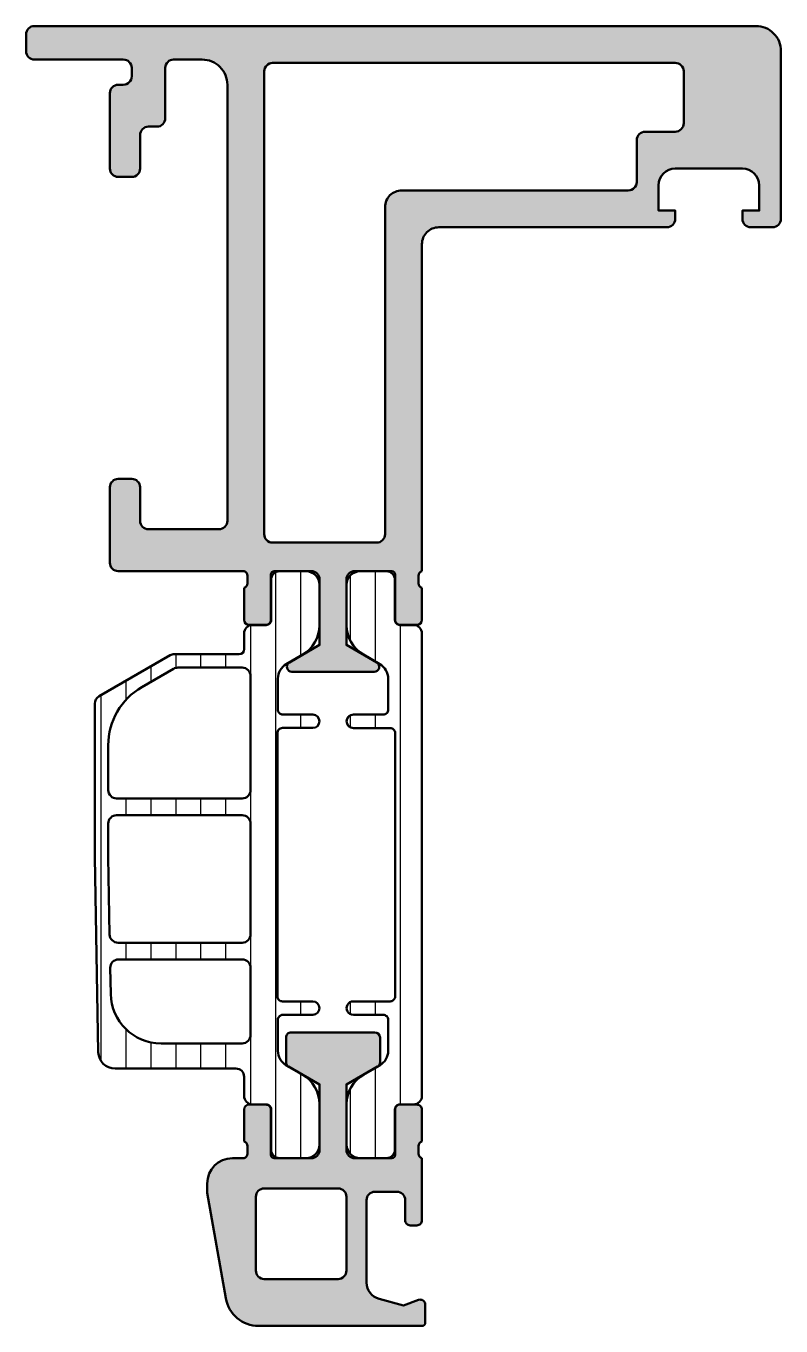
# Model space of a CAD drawing. Extents: x -23.8 to 21.2, y 0 to 77.5.
import ezdxf

# ---------------------------------------------------------------- set-up
doc = ezdxf.new("R2010")
doc.units = 0
for name, color, linetype, lineweight in [('0S-Alu contour', 7, 'Continuous', 50), ('0S-Alu hatch', 252, 'Continuous', 25), ('0S-Plastic contour', 254, 'Continuous', 50), ('0S-Plastic hatch', 253, 'Continuous', 25)]:
    doc.layers.add(name, color=color, linetype=linetype, lineweight=lineweight)
pattern_1 = [(90, (0, 0), (-1.4859, 0), [])]

# ---------------------------------------------------------------- blocks, each defined once
blk = doc.blocks.new('357640__45DFCC1B_BBFF_4D1C_BDDE_B1EBBE27E124_')
at = {"layer": '0S-Alu hatch'}
h = blk.add_hatch(color=256, dxfattribs=at)
edge = h.paths.add_edge_path()
edge.add_arc((-9.921797072590932, 2.000029453613151), 1.999999999999971, 189.9999530246873, 269.9999438409196)
edge.add_line((-9.921799032912649, 2.94536141419e-05), (-0.19999804545931, 1.99246853185e-05))
edge.add_arc((-0.1999978494271346, 0.2000199246852219), 0.1999999999999994, 269.9999438409185, 360.0000483193646)
edge.add_line((2.1505727937e-06, 0.2000200933252913), (3.054131227e-06, 1.271561476645516))
edge.add_arc((-0.2999969458686564, 1.271561729615157), 0.2999999999999901, 359.9999516881788, 470.001608166355)
edge.add_line((-0.4026109013566828, 1.553466635814208), (-1.299997385649504, 1.226816142226311))
edge.add_line((-1.299997385649504, 1.226816142226311), (-2.759085612879481, 1.617777654398295))
edge.add_ellipse((-2.500266567776947, 2.583703480687404), major_axis=(-1.000000000000042, 0), ratio=1, start_angle=-4.9885519899817155e-05, end_angle=74.99999999999989, ccw=False)
edge.add_line((-3.50026656777661, 2.583704351353977), (-3.500262224592034, 7.500047924233356))
edge.add_ellipse((-3.000262224592376, 7.50004748885766), major_axis=(-0.4999999999998485, 0), ratio=1, start_angle=269.99995010963244, end_angle=359.99995011448, ccw=False)
edge.add_line((-3.000261789216786, 8.00004748885732), (-1.699991060293982, 8.000046356644376))
edge.add_ellipse((-1.69999149566977, 7.500046356644588), major_axis=(-0.4999999999999764, 0), ratio=1, start_angle=180.0000498928255, end_angle=269.9999501096096, ccw=False)
edge.add_line((-1.199991495669983, 7.500046792041628), (-1.199992540909214, 6.299658576410067))
edge.add_arc((-0.9001633338709496, 6.299645887806647), 0.2998292073067519, 179.9975752747276, 269.999950109574)
edge.add_line((-0.9001635949478909, 5.999816680500009), (-0.4999928019964557, 5.999816332051452))
edge.add_arc((-0.4999925407716006, 6.299816332051335), 0.2999999999999972, 269.9999501097277, 360.0000498928255)
edge.add_line((-0.1999925407717172, 6.299816593289558), (-0.1999893188469315, 9.999981270429316))
edge.add_ellipse((-0.1211514353117948, 10.26750673874052), major_axis=(-0.2789001399702585, 0), ratio=1, start_angle=-1.1645893691609785, end_angle=73.5801235853803, ccw=False)
edge.add_line((-0.3999939644480551, 10.27317525003747), (-0.399993964486427, 10.7274657606645))
edge.add_ellipse((-0.1211258688440395, 10.733126420165), major_axis=(-0.278925541736845, 0), ratio=1, start_angle=-73.57540543989722, end_angle=1.1628700777056906, ccw=False)
edge.add_line((-0.1999929645092922, 11.00066976068112), (-0.199992964669164, 12.89998625006314))
edge.add_arc((-0.499992964669417, 12.89998625003808), 0.3000000000002529, 0, 90.00000000484599)
edge.add_line((-0.4999929646947905, 13.19998625003833), (-1.499992964693866, 13.1999862499542))
edge.add_arc((-1.499992964668891, 12.89998624995361), 0.300000000000594, 90.00000000476997, 180)
edge.add_line((-1.799992964669485, 12.89998624995361), (-1.799992964441287, 10.20002219146815))
edge.add_ellipse((-1.999992964441204, 10.20002219145125), major_axis=(-0.1999999999999176, 0), ratio=1, start_angle=89.9999487054614, end_angle=180, ccw=False)
edge.add_line((-1.999993143492922, 10.00002219145141), (-4.200008155299542, 10.00002416103362))
edge.add_ellipse((-4.200007338448962, 10.50002403320624), major_axis=(-0.4999998721732901, 0), ratio=1, start_angle=-7.174747167937312e-05, end_angle=89.9999063957946, ccw=False)
edge.add_line((-4.70000721062186, 10.50002465932089), (-4.700003814657641, 14.40006231501107))
edge.add_line((-4.700003814657641, 14.40006231501107), (-2.849986320234471, 15.46816826554888))
edge.add_arc((-2.999986094006253, 15.72797601729631), 0.2999999999993946, 299.9999501096179, 360.0000234127089)
edge.add_line((-2.699986094006883, 15.72797613988496), (-2.69998669497793, 17.20002327195376))
edge.add_arc((-2.999986694977998, 17.20002314946024), 0.3000000000000932, 2.33815542528e-05, 89.99995010956076)
edge.add_line((-2.999986433752269, 17.50002314946022), (-7.999986433749924, 17.50002750321793))
edge.add_arc((-7.999986694975479, 17.20002750321814), 0.2999999999999119, 89.999950109594, 179.9999765872911)
edge.add_line((-8.299986694975367, 17.20002762580679), (-8.299986094001483, 15.72797300697414))
edge.add_arc((-7.999986094001844, 15.72797312946804), 0.2999999999996634, 180.0000234127089, 239.9999501096357)
edge.add_line((-8.149986320229395, 15.46816563894577), (-6.299983228708605, 14.40006370819593))
edge.add_line((-6.299983228708605, 14.40006370819593), (-6.29998662467284, 10.50002590945044))
edge.add_ellipse((-6.799986259015085, 10.50002610640739), major_axis=(-0.4999996343422841, 0), ratio=1, start_angle=89.99995010902762, end_angle=179.9999774274132, ccw=False)
edge.add_line((-6.799986694395634, 10.00002647206529), (-8.999993307907772, 10.00002853412061))
edge.add_ellipse((-8.999993136049564, 10.20002836251265), major_axis=(-0.1999998283921115, 0), ratio=1, start_angle=0, end_angle=89.99995076620792, ccw=False)
edge.add_line((-9.199992964441673, 10.20002836251265), (-9.199992964669498, 12.8999864656469))
edge.add_arc((-9.499992964669781, 12.89998646562102), 0.3000000000002849, 0, 90.00000000490842)
edge.add_line((-9.499992964695483, 13.19998646562131), (-10.49999296469499, 13.19998646553695))
edge.add_arc((-10.49999296466932, 12.89998646553704), 0.2999999999999119, 90.00000000490365, 180)
edge.add_line((-10.79999296466923, 12.89998646553704), (-10.79999296450917, 11.00066997612922))
edge.add_ellipse((-10.87886006012947, 10.73312663559962), major_axis=(-0.2789255417370709, 0), ratio=1, start_angle=178.8371299319512, end_angle=253.5754054495378, ccw=False)
edge.add_line((-10.59999196448591, 10.7274659761461), (-10.59999196444764, 10.2731754655191))
edge.add_ellipse((-10.87941216304717, 10.26746074643672), major_axis=(-0.2794786313827805, 0), ratio=1, start_angle=106.88458253819871, end_angle=181.171653461347, ccw=False)
edge.add_line((-10.7982390706443, 10.0000299432944), (-11.49998933780739, 10.00003054545615))
edge.add_arc((-11.49999062493564, 8.500030545456696), 1.500000000000012, 89.9999508353224, 179.9999501071745)
edge.add_line((-12.99999062493508, 8.500031851647812), (-12.99999111273653, 7.939824526664196))
edge.add_line((-12.99999111273653, 7.939824526664196), (-11.89141286335386, 1.652734713115704))
edge = h.paths.add_edge_path()
edge.add_ellipse((-5.200020564824157, 3.299779672609673), major_axis=(-0.4997547425838017, 0), ratio=1, start_angle=89.97182503693568, end_angle=180.0279658991158, ccw=False)
edge.add_line((-5.200266317145981, 2.800024990449718), (-9.600266317143946, 2.800028821757165))
edge.add_ellipse((-9.600511199141394, 3.299783504343949), major_axis=(-0.4997547425834098, 0), ratio=1, start_angle=-0.02806567993087583, end_angle=90.0280751822811, ccw=False)
edge.add_line((-10.10026588176878, 3.300028303458489), (-10.10026205043958, 7.700053671193689))
edge.add_ellipse((-9.600469821645426, 7.700261007187734), major_axis=(-0.4997922718002433, 0), ratio=1, start_angle=-90.02381396960482, end_angle=0.02376883039397626, ccw=False)
edge.add_line((-9.600262091901143, 8.200053235818393), (-5.200261615065613, 8.20004940451073))
edge.add_ellipse((-5.200054279122582, 7.700257175467982), major_axis=(-0.4997922720488109, 0), ratio=1, start_angle=179.9761313946628, end_angle=270.02376882453405, ccw=False)
edge.add_line((-4.700262050441668, 7.700048969134897), (-4.700265881770814, 3.3000236013995))
at = {"layer": '0S-Alu contour', "color": 7}
for points in [[(-8.299986694975367, 17.20002762580679), (-8.299986094001483, 15.72797300697414)], [(-2.999986433752269, 17.50002314946022), (-7.999986433749924, 17.50002750321793)], [(-2.699986094006883, 15.72797613988496), (-2.69998669497793, 17.20002327195376)], [(-8.149986320229395, 15.46816563894577), (-6.299983228708605, 14.40006370819593), (-6.29998662467284, 10.50002590945044)], [(-4.70000721062186, 10.50002465932089), (-4.700003814657641, 14.40006231501107), (-2.849986320234471, 15.46816826554888)], [(-9.499992964695483, 13.19998646562131), (-10.49999296469499, 13.19998646553695)], [(-0.4999929646947905, 13.19998625003833), (-1.499992964693866, 13.1999862499542)], [(-10.79999296466923, 12.89998646553704), (-10.79999296450917, 11.00066997612922)], [(-9.199992964441673, 10.20002836251265), (-9.199992964669498, 12.8999864656469)], [(-1.799992964669485, 12.89998624995361), (-1.799992964441287, 10.20002219146815)], [(-0.1999929645092922, 11.00066976068112), (-0.199992964669164, 12.89998625006314)], [(-10.59999196448591, 10.7274659761461), (-10.59999196444764, 10.2731754655191)], [(-0.3999939644480551, 10.27317525003747), (-0.399993964486427, 10.7274657606645)], [(-10.7982390706443, 10.0000299432944), (-11.49998933780739, 10.00003054545615)], [(-6.799986694395634, 10.00002647206529), (-8.999993307907772, 10.00002853412061)], [(-1.999993143492922, 10.00002219145141), (-4.200008155299542, 10.00002416103362)], [(-0.1999925407717172, 6.299816593289558), (-0.1999893188469315, 9.999981270429316)], [(-12.99999062493508, 8.500031851647812), (-12.99999111273653, 7.939824526664196), (-11.89141286335386, 1.652734713115705)], [(-9.600262091901143, 8.200053235818393), (-5.200261615065613, 8.20004940451073)], [(-3.000261789216786, 8.00004748885732), (-1.699991060293982, 8.000046356644376)], [(-10.10026588176878, 3.300028303458489), (-10.10026205043958, 7.700053671193689)], [(-4.700262050441668, 7.700048969134897), (-4.700265881770814, 3.3000236013995)], [(-3.50026656777661, 2.583704351353977), (-3.500262224592034, 7.500047924233356)], [(-1.199991495669983, 7.500046792041628), (-1.199992540909214, 6.299658576410067)], [(-0.9001635949478909, 5.999816680500009), (-0.4999928019964557, 5.999816332051452)], [(-5.200266317145981, 2.800024990449718), (-9.600266317143946, 2.800028821757165)], [(-0.4026109013566828, 1.553466635814208), (-1.299997385649504, 1.226816142226311), (-2.759085612879481, 1.617777654398295)], [(2.1505727937e-06, 0.2000200933252913), (3.054131227e-06, 1.271561476645516)], [(-9.921799032912649, 2.94536141419e-05), (-0.19999804545931, 1.99246853185e-05)]]:
    blk.add_lwpolyline(points, dxfattribs=at)
for centre, radius, start, end in [((-7.999986694975479, 17.20002750321814), 0.2999999999999119, 89.999950109594, 179.9999765872911), ((-2.999986694977998, 17.20002314946024), 0.3000000000000932, 2.33815542528e-05, 89.99995010956076), ((-7.999986094001844, 15.72797312946804), 0.2999999999996634, 180.0000234127089, 239.9999501096357), ((-2.999986094006253, 15.72797601729631), 0.2999999999993946, 299.9999501096179, 2.34127089025e-05), ((-10.49999296466932, 12.89998646553704), 0.2999999999999119, 90.00000000490365, 180), ((-9.499992964669781, 12.89998646562102), 0.3000000000002849, 0, 90.00000000490842), ((-1.499992964668891, 12.89998624995361), 0.300000000000594, 90.00000000476997, 180), ((-0.499992964669417, 12.89998625003808), 0.3000000000002529, 0, 90.00000000484599), ((-11.49999062493564, 8.500030545456696), 1.500000000000012, 89.9999508353224, 179.9999501071745), ((-0.9001633338709496, 6.299645887806647), 0.2998292073067519, 179.9975752747276, 269.999950109574), ((-0.4999925407716006, 6.299816332051335), 0.2999999999999972, 269.9999501097277, 4.98928254792e-05), ((-9.921797072590932, 2.000029453613151), 1.999999999999971, 189.9999530246873, 269.9999438409196), ((-0.2999969458686564, 1.271561729615157), 0.2999999999999901, 359.9999516881788, 110.001608166355), ((-0.1999978494271346, 0.2000199246852219), 0.1999999999999994, 269.9999438409185, 4.8319364578e-05)]:
    blk.add_arc(centre, radius, start, end, dxfattribs=at)
at = {"layer": '0S-Alu contour', "color": 7, "extrusion": (0, 0, -1)}
for centre, radius, start, end in [((10.87886006012947, 10.73312663559962), 0.2789255417370709, 106.4245945504622, 181.1628700680489), ((0.1211258688440395, 10.733126420165), 0.278925541736845, 358.8371299222943, 73.57540543989718), ((10.87941216304717, 10.26746074643672), 0.2794786313827805, 178.828346538653, 253.1154174618013), ((8.999993136049564, 10.20002836251265), 0.1999998283921115, 270.0000492337921, 0), ((6.799986259015085, 10.50002610640739), 0.4999996343422841, 180.0000225725868, 270.0000498909724), ((4.200007338448962, 10.50002403320624), 0.4999998721732901, 270.0000936042054, 7.17474717217e-05), ((1.999992964441204, 10.20002219145125), 0.1999999999999176, 180, 270.0000512945386), ((0.1211514353117948, 10.26750673874052), 0.2789001399702585, 286.4198764146197, 1.164589369160962), ((9.600469821645426, 7.700261007187734), 0.4997922718002433, 359.976231169606, 90.02381396960484), ((5.200054279122582, 7.700257175467982), 0.4997922720488109, 89.97623117546598, 180.0238686053373), ((3.000262224592376, 7.50004748885766), 0.4999999999998485, 4.98855199919e-05, 90.00004989036758), ((1.69999149566977, 7.500046356644588), 0.4999999999999764, 90.00004989039039, 179.9999501071745), ((9.600511199141394, 3.299783504343949), 0.4997547425834098, 269.9719248177189, 0.0280656799309113), ((5.200020564824157, 3.299779672609673), 0.4997547425838017, 179.9720341008842, 270.0281749630643), ((2.500266567776947, 2.583703480687404), 1.000000000000042, 285.0000000000001, 4.98855199919e-05)]:
    blk.add_arc(centre, radius, start, end, dxfattribs=at)
blk = doc.blocks.new('335640__ECD02E47_DE33_4F26_A378_D98373A968DE_')
at = {"layer": '0S-Alu hatch'}
h = blk.add_hatch(color=256, dxfattribs=at)
edge = h.paths.add_edge_path()
edge.add_line((-23.80000000000002, 76.99999999999994), (-23.80000000000002, 75.99999999999996))
edge.add_arc((-23.30000000000002, 75.99999999999996), 0.5, 180, 270)
edge.add_line((-23.30000000000002, 75.49999999999996), (-17.9999986648557, 75.49999999999996))
edge.add_ellipse((-17.9999986648557, 74.99999999999996), major_axis=(-0.5, 0), ratio=1, start_angle=180, end_angle=270, ccw=False)
edge.add_line((-17.4999986648557, 74.99999999999996), (-17.4999986648557, 74.49999999999994))
edge.add_ellipse((-17.9999986648557, 74.49999999999994), major_axis=(-0.5, 0), ratio=1, start_angle=90, end_angle=180, ccw=False)
edge.add_line((-17.9999986648557, 73.99999999999994), (-18.29999866485577, 73.99999999999994))
edge.add_arc((-18.29999866485571, 73.50000000000001), 0.4999999999999432, 90.00000000000651, 180)
edge.add_line((-18.79999866485565, 73.50000000000001), (-18.79999866485565, 68.99999999999994))
edge.add_arc((-18.2999986648557, 68.99999999999991), 0.4999999999999574, 180, 269.9999999999919)
edge.add_line((-18.29999866485577, 68.49999999999996), (-17.49999866485581, 68.49999999999996))
edge.add_arc((-17.49999866485576, 69.00000000000001), 0.500000000000057, 269.9999999999935, 360)
edge.add_line((-16.9999986648557, 69.00000000000001), (-16.9999986648557, 70.99999999999996))
edge.add_ellipse((-16.4999986648557, 70.99999999999996), major_axis=(-0.5, 0), ratio=1, start_angle=270, end_angle=360, ccw=False)
edge.add_line((-16.4999986648557, 71.49999999999994), (-15.9999986648557, 71.49999999999994))
edge.add_arc((-15.99999866485564, 71.99999999999989), 0.499999999999929, 269.9999999999927, 360)
edge.add_line((-15.49999866485571, 71.99999999999989), (-15.4999986648557, 74.99999999999994))
edge.add_ellipse((-15.00005776511194, 75.00000000000001), major_axis=(-0.4999408997437627, 0), ratio=1, start_angle=270.0000000000065, end_angle=360, ccw=False)
edge.add_line((-15.000057765112, 75.49994089974378), (-13.29999732971151, 75.49994089974378))
edge.add_ellipse((-13.29999732971149, 73.99994089974403), major_axis=(-1.499999999999744, 0), ratio=1, start_angle=180, end_angle=270.0000000000008, ccw=False)
edge.add_line((-11.79999732971175, 73.99994089974405), (-11.79999732971175, 48.00004089974432))
edge.add_ellipse((-12.29999732971166, 48.0000408997439), major_axis=(-0.4999999999999148, 0), ratio=1, start_angle=90.00000000005622, end_angle=180, ccw=False)
edge.add_line((-12.29999732971117, 47.50004089974398), (-16.49999999999938, 47.50004089974409))
edge.add_ellipse((-16.4999999999993, 48.00004089974394), major_axis=(-0.4999999999998508, 0), ratio=1, start_angle=0, end_angle=89.99999999999022, ccw=False)
edge.add_line((-16.99999999999915, 48.00004089974394), (-16.99999999999949, 50.00000000000007))
edge.add_arc((-17.49999999999991, 49.99999999999976), 0.5000000000004193, 0, 90.00000000004233)
edge.add_line((-17.50000000000028, 50.50000000000018), (-18.29999999999955, 50.49999999999982))
edge.add_arc((-18.29999999999982, 50.00000000000008), 0.4999999999997442, 89.99999999996946, 180)
edge.add_line((-18.79999999999956, 50.00000000000008), (-18.79999999999956, 45.50000000000017))
edge.add_arc((-18.29999999999925, 45.50000000000014), 0.5000000000003127, 180, 270.0000000000167)
edge.add_line((-18.2999999999991, 44.99999999999984), (-10.80002896804178, 45.00000000000051))
edge.add_ellipse((-10.87886535215293, 44.73247961986137), major_axis=(-0.2788948354658249, 0), ratio=1, start_angle=178.8354106260006, end_angle=253.5801235805103, ccw=False)
edge.add_line((-10.60002812642586, 44.72681121635238), (-10.60002812642569, 44.27252070572564))
edge.add_ellipse((-10.87889622206892, 44.26686004624862), major_axis=(-0.2789255417372138, 0), ratio=1, start_angle=106.42459455529479, end_angle=181.162870072879, ccw=False)
edge.add_line((-10.80002912642602, 43.99931670572554), (-10.80002912642635, 42.1000002163437))
edge.add_arc((-10.5000291264261, 42.10000021634338), 0.3000000000002565, 180, 269.9999999999973)
edge.add_line((-10.50002912642611, 41.80000021634313), (-9.500029126426952, 41.80000021634288))
edge.add_arc((-9.500029126426593, 42.10000021634355), 0.3000000000006651, 269.9999999999314, 360)
edge.add_line((-9.200029126425928, 42.10000021634354), (-9.200029126426458, 44.80000001260727))
edge.add_ellipse((-9.000029126426472, 44.80000001260727), major_axis=(-0.1999999999999851, 0), ratio=1, start_angle=269.9999993433025, end_angle=360, ccw=False)
edge.add_line((-9.000029124134166, 45.00000001260725), (-6.800028760774505, 44.99999998739198))
edge.add_ellipse((-6.800028760768967, 44.5000003530492), major_axis=(-0.4999996343427853, 0), ratio=1, start_angle=180.0000273207567, end_angle=270.0000000006347, ccw=False)
edge.add_line((-6.300029126426238, 44.50000059146758), (-6.300029126426132, 40.59996231588402))
edge.add_line((-6.300029126426132, 40.59996231588402), (-8.101629903481523, 39.559807622279))
edge.add_arc((-7.951629903481332, 39.30000000114365), 0.3000000000001186, 120.0000000000289, 269.9999999999728)
edge.add_line((-7.951629903481475, 39.00000000114353), (-3.048428349371, 39.00000000114331))
edge.add_arc((-3.048428349371178, 39.30000000114356), 0.3000000000002529, 270.0000000000339, 419.9999999999903)
edge.add_line((-2.898428349371005, 39.55980762227909), (-4.700029126426166, 40.59996231588395))
edge.add_line((-4.700029126426166, 40.59996231588395), (-4.700029126426095, 44.49999999999882))
edge.add_ellipse((-4.200029126426166, 44.49999999999888), major_axis=(-0.499999999999929, 0), ratio=1, start_angle=270.00000000000733, end_angle=360, ccw=False)
edge.add_line((-4.20002912642623, 44.99999999999881), (-2.000029126426454, 45.00000000000093))
edge.add_ellipse((-2.000029126426376, 44.80000000000091), major_axis=(-0.2000000000000242, 0), ratio=1, start_angle=180, end_angle=270.0000000000224, ccw=False)
edge.add_line((-1.800029126426352, 44.80000000000091), (-1.800029126426181, 42.10000000000055))
edge.add_arc((-1.500029126425879, 42.10000000000118), 0.3000000000003027, 180, 270.0000000000746)
edge.add_line((-1.500029126425488, 41.80000000000088), (-0.500029126426007, 41.80000000000088))
edge.add_arc((-0.5000291264263624, 42.10000000000091), 0.3000000000000256, 270.0000000000678, 360)
edge.add_line((-0.2000291264263367, 42.10000000000091), (-0.200029126426351, 43.9993164893834))
edge.add_ellipse((-0.1211620307834167, 44.26685982990643), major_axis=(-0.2789255417371734, 0), ratio=1, start_angle=-1.1628700728819013, end_angle=73.57540544469668, ccw=False)
edge.add_line((-0.4000301264266091, 44.27252048938347), (-0.4000301264265005, 44.72681100001032))
edge.add_ellipse((-0.121137180941659, 44.73248053623044), major_axis=(-0.2789505667356888, 0), ratio=1, start_angle=-73.58012358054361, end_angle=1.1645893739682833, ccw=False)
edge.add_line((-0.1999893188466946, 45.00005437469371), (-0.1999893188465833, 64.50000000000222))
edge.add_ellipse((0.8000106811533882, 64.50000000000225), major_axis=(-0.9999999999999715, 0), ratio=1, start_angle=269.99999999999187, end_angle=360, ccw=False)
edge.add_line((0.8000106811535301, 65.50000000000222), (14.39999694824172, 65.49999999999984))
edge.add_arc((14.40001747590979, 65.99997947233267), 0.4999794727542275, 269.9976476059356, 360.0023523939924)
edge.add_line((14.89999694824262, 66.00000000000011), (14.89999694824215, 66.50000000000007))
edge.add_line((14.89999694824215, 66.50000000000007), (13.89999694824217, 66.49999999999962))
edge.add_line((13.89999694824217, 66.49999999999962), (13.89999694824217, 67.99999999999952))
edge.add_ellipse((14.90002878640008, 67.99996816184238), major_axis=(-1.000031838664734, 0), ratio=1, start_angle=270.00182413399756, end_angle=359.9981758661003, ccw=False)
edge.add_line((14.89999694824218, 69.0000000000003), (18.89999694824262, 69.00000000000007))
edge.add_ellipse((18.89992794841869, 67.99993100017613), major_axis=(-1.000069002204261, 0), ratio=1, start_angle=180.003953125862, end_angle=269.9960468740729, ccw=False)
edge.add_line((19.89999694824263, 67.99999999999893), (19.89999694824219, 66.4999999999996))
edge.add_line((19.89999694824219, 66.4999999999996), (18.89999694824217, 66.50000000000007))
edge.add_line((18.89999694824217, 66.50000000000007), (18.89999694824218, 66.00000000000041))
edge.add_arc((19.39997135552381, 65.99997440728171), 0.4999744079366549, 179.9970671403861, 270.002932859612)
edge.add_line((19.39999694824216, 65.50000000000007), (20.7000000000003, 65.50000000000006))
edge.add_arc((20.69999432902414, 66.00000567097591), 0.5000056710080121, 270.0006498386295, 359.9993501627087)
edge.add_line((21.19999999999999, 66.00000000000163), (21.2, 75.99999999999996))
edge.add_arc((19.70002811001485, 76.0000281099988), 1.499971890248535, 359.9989262571821, 450.00104058057)
edge.add_line((19.70000086818975, 77.49999999999994), (-23.30000000000002, 77.49999999999996))
edge.add_arc((-23.30000000000002, 76.99999999999994), 0.5, 90, 180)
edge = h.paths.add_edge_path()
edge.add_line((-9.599997329711933, 47.19999999999955), (-9.599997329711478, 74.79998778104807))
edge.add_ellipse((-9.099997329711478, 74.79998778104807), major_axis=(-0.5, 0), ratio=1, start_angle=270, end_angle=360, ccw=False)
edge.add_line((-9.099997329711478, 75.29998778104807), (14.89999999999946, 75.2999877810476))
edge.add_ellipse((14.90002560021428, 74.80001338126259), major_axis=(-0.4999744004404362, 0), ratio=1, start_angle=179.9970676472006, end_angle=270.0029337187326, ccw=False)
edge.add_line((15.39999999999992, 74.79998779296791), (15.39999999999991, 71.69998741149932))
edge.add_ellipse((14.89999999999991, 71.69998741149932), major_axis=(-0.5, 0), ratio=1, start_angle=90, end_angle=180, ccw=False)
edge.add_line((14.89999999999991, 71.19998741149932), (13.09999771118173, 71.19998741149932))
edge.add_arc((13.09999771118173, 70.69998741149932), 0.5, 90, 180)
edge.add_line((12.59999771118173, 70.69998741149932), (12.59999771118162, 68.19998741149955))
edge.add_ellipse((12.09999771118162, 68.19998741149955), major_axis=(-0.5, 0), ratio=1, start_angle=90, end_angle=180, ccw=False)
edge.add_line((12.09999771118162, 67.69998741149954), (-1.399989318846287, 67.69998741149954))
edge.add_arc((-1.39998931884633, 66.69998741149959), 0.9999999999999573, 89.99999999999756, 180)
edge.add_line((-2.399989318846287, 66.69998741149966), (-2.399989318846856, 47.20000000000062))
edge.add_ellipse((-2.89998931884714, 47.20000000000062), major_axis=(-0.5000000000002843, 0), ratio=1, start_angle=89.99999999998039, end_angle=180, ccw=False)
edge.add_line((-2.89998931884731, 46.70000000000034), (-9.099997329711478, 46.69999999999943))
edge.add_ellipse((-9.099997329711705, 47.19999999999966), major_axis=(-0.5000000000002274, 0), ratio=1, start_angle=0, end_angle=90.00000000002609, ccw=False)
at = {"layer": '0S-Alu contour', "color": 7}
for points in [[(-23.80000000000002, 76.99999999999994), (-23.80000000000002, 75.99999999999996)], [(19.70000086818975, 77.49999999999994), (-23.30000000000002, 77.49999999999996)], [(21.19999999999999, 66.00000000000163), (21.2, 75.99999999999996)], [(-23.30000000000002, 75.49999999999996), (-17.9999986648557, 75.49999999999996)], [(-15.000057765112, 75.49994089974378), (-13.29999732971151, 75.49994089974378)], [(-9.099997329711478, 75.29998778104807), (14.89999999999946, 75.2999877810476)], [(-17.4999986648557, 74.99999999999996), (-17.4999986648557, 74.49999999999994)], [(-15.49999866485571, 71.99999999999989), (-15.4999986648557, 74.99999999999994)], [(-9.599997329711933, 47.19999999999955), (-9.599997329711478, 74.79998778104807)], [(15.39999999999992, 74.79998779296791), (15.39999999999991, 71.69998741149932)], [(-17.9999986648557, 73.99999999999994), (-18.29999866485577, 73.99999999999994)], [(-11.79999732971175, 73.99994089974405), (-11.79999732971175, 48.00004089974432)], [(-18.79999866485565, 73.50000000000001), (-18.79999866485565, 68.99999999999994)], [(-16.4999986648557, 71.49999999999994), (-15.9999986648557, 71.49999999999994)], [(-16.9999986648557, 69.00000000000001), (-16.9999986648557, 70.99999999999996)], [(12.59999771118173, 70.69998741149932), (12.59999771118162, 68.19998741149955)], [(14.89999999999991, 71.19998741149932), (13.09999771118173, 71.19998741149932)], [(14.89999694824218, 69.0000000000003), (18.89999694824262, 69.00000000000007)], [(-18.29999866485577, 68.49999999999996), (-17.49999866485581, 68.49999999999996)], [(12.09999771118162, 67.69998741149954), (-1.399989318846287, 67.69998741149954)], [(14.89999694824262, 66.00000000000011), (14.89999694824215, 66.50000000000007), (13.89999694824217, 66.49999999999962), (13.89999694824217, 67.99999999999952)], [(19.89999694824263, 67.99999999999893), (19.89999694824219, 66.4999999999996), (18.89999694824217, 66.50000000000007), (18.89999694824218, 66.00000000000041)], [(-2.399989318846287, 66.69998741149966), (-2.399989318846856, 47.20000000000062)], [(0.8000106811535301, 65.50000000000222), (14.39999694824172, 65.49999999999984)], [(19.39999694824216, 65.50000000000007), (20.7000000000003, 65.50000000000006)], [(-0.1999893188466946, 45.00005437469371), (-0.1999893188465833, 64.50000000000222)], [(-17.50000000000028, 50.50000000000018), (-18.29999999999955, 50.49999999999982)], [(-18.79999999999956, 50.00000000000008), (-18.79999999999956, 45.50000000000017)], [(-16.99999999999915, 48.00004089974394), (-16.99999999999949, 50.00000000000007)], [(-12.29999732971117, 47.50004089974398), (-16.49999999999938, 47.50004089974409)], [(-2.89998931884731, 46.70000000000034), (-9.099997329711478, 46.69999999999943)], [(-18.2999999999991, 44.99999999999984), (-10.80002896804178, 45.00000000000051)], [(-9.000029124134166, 45.00000001260725), (-6.800028760774505, 44.99999998739198)], [(-4.20002912642623, 44.99999999999881), (-2.000029126426454, 45.00000000000093)], [(-10.60002812642586, 44.72681121635238), (-10.60002812642569, 44.27252070572564)], [(-9.200029126425928, 42.10000021634354), (-9.200029126426458, 44.80000001260727)], [(-6.300029126426238, 44.50000059146758), (-6.300029126426132, 40.59996231588402), (-8.101629903481523, 39.559807622279)], [(-2.898428349371005, 39.55980762227909), (-4.700029126426166, 40.59996231588395), (-4.700029126426095, 44.49999999999882)], [(-1.800029126426352, 44.80000000000091), (-1.800029126426181, 42.10000000000055)], [(-0.4000301264266091, 44.27252048938347), (-0.4000301264265005, 44.72681100001032)], [(-10.80002912642602, 43.99931670572554), (-10.80002912642635, 42.1000002163437)], [(-0.2000291264263367, 42.10000000000091), (-0.200029126426351, 43.9993164893834)], [(-10.50002912642611, 41.80000021634313), (-9.500029126426952, 41.80000021634288)], [(-1.500029126425488, 41.80000000000088), (-0.500029126426007, 41.80000000000088)], [(-7.951629903481475, 39.00000000114353), (-3.048428349371, 39.00000000114331)]]:
    blk.add_lwpolyline(points, dxfattribs=at)
for centre, radius, start, end in [((-23.30000000000002, 76.99999999999994), 0.5, 90, 180), ((19.70002811001485, 76.0000281099988), 1.499971890248535, 359.9989262571821, 90.00104058057008), ((-23.30000000000002, 75.99999999999996), 0.5, 180, 270), ((-18.29999866485571, 73.50000000000001), 0.4999999999999432, 90.00000000000651, 180), ((-15.99999866485564, 71.99999999999989), 0.499999999999929, 269.9999999999927, 0), ((13.09999771118173, 70.69998741149932), 0.5, 90, 180), ((-18.2999986648557, 68.99999999999991), 0.4999999999999574, 180, 269.9999999999919), ((-17.49999866485576, 69.00000000000001), 0.500000000000057, 269.9999999999935, 0), ((-1.39998931884633, 66.69998741149959), 0.9999999999999573, 89.99999999999756, 180), ((14.40001747590979, 65.99997947233267), 0.4999794727542275, 269.9976476059356, 0.0023523939924092), ((19.39997135552381, 65.99997440728171), 0.4999744079366549, 179.9970671403861, 270.002932859612), ((20.69999432902414, 66.00000567097591), 0.5000056710080121, 270.0006498386295, 359.9993501627087), ((-18.29999999999982, 50.00000000000008), 0.4999999999997442, 89.99999999996946, 180), ((-17.49999999999991, 49.99999999999976), 0.5000000000004193, 0, 90.00000000004233), ((-18.29999999999925, 45.50000000000014), 0.5000000000003127, 180, 270.0000000000167), ((-10.5000291264261, 42.10000021634338), 0.3000000000002565, 180, 269.9999999999973), ((-9.500029126426593, 42.10000021634355), 0.3000000000006651, 269.9999999999314, 0), ((-1.500029126425879, 42.10000000000118), 0.3000000000003027, 180, 270.0000000000746), ((-0.5000291264263624, 42.10000000000091), 0.3000000000000256, 270.0000000000678, 0), ((-7.951629903481332, 39.30000000114365), 0.3000000000001186, 120.0000000000289, 269.9999999999728), ((-3.048428349371178, 39.30000000114356), 0.3000000000002529, 270.0000000000339, 59.9999999999903)]:
    blk.add_arc(centre, radius, start, end, dxfattribs=at)
at = {"layer": '0S-Alu contour', "color": 7, "extrusion": (0, 0, -1)}
for centre, radius, start, end in [((17.9999986648557, 74.99999999999996), 0.5, 90, 180), ((15.00005776511194, 75.00000000000001), 0.4999408997437627, 0, 89.99999999999349), ((13.29999732971149, 73.99994089974403), 1.499999999999744, 89.9999999999992, 180), ((9.099997329711478, 74.79998778104807), 0.5, 0, 90), ((-14.90002560021428, 74.80001338126259), 0.4999744004404362, 89.99706628126737, 180.0029323527994), ((17.9999986648557, 74.49999999999994), 0.5, 180, 270), ((16.4999986648557, 70.99999999999996), 0.5, 0, 90), ((-14.89999999999991, 71.69998741149932), 0.5, 180, 270), ((-14.90002878640008, 67.99996816184238), 1.000031838664734, 0.0018241338996893, 89.99817586600243), ((-18.89992794841869, 67.99993100017613), 1.000069002204261, 90.00395312592713, 179.996046874138), ((-12.09999771118162, 68.19998741149955), 0.5, 180, 270), ((-0.8000106811533882, 64.50000000000225), 0.9999999999999715, 0, 90.00000000000813), ((16.4999999999993, 48.00004089974394), 0.4999999999998508, 270.0000000000098, 0), ((12.29999732971166, 48.0000408997439), 0.4999999999999148, 180, 269.9999999999438), ((9.099997329711705, 47.19999999999966), 0.5000000000002274, 269.9999999999739, 0), ((2.89998931884714, 47.20000000000062), 0.5000000000002843, 180, 270.0000000000196), ((10.87886535215293, 44.73247961986137), 0.2788948354658249, 106.4198764194897, 181.1645893739995), ((9.000029126426472, 44.80000001260727), 0.1999999999999851, 0, 90.00000065669752), ((6.800028760768967, 44.5000003530492), 0.4999996343427853, 89.99999999936531, 179.9999726792433), ((4.200029126426166, 44.49999999999888), 0.499999999999929, 0, 89.99999999999265), ((2.000029126426376, 44.80000000000091), 0.2000000000000242, 89.9999999999776, 180), ((0.121137180941659, 44.73248053623044), 0.2789505667356888, 358.8354106260317, 73.58012358054351), ((10.87889622206892, 44.26686004624862), 0.2789255417372138, 178.837129927121, 253.5754054447052), ((0.1211620307834167, 44.26685982990643), 0.2789255417371734, 286.4245945553033, 1.162870072881836)]:
    blk.add_arc(centre, radius, start, end, dxfattribs=at)
blk = doc.blocks.new('244849__10495E11_EF07_424E_BC45_E1BB7808BE20___74B057FE_8161_4019_AE43_D174E6F391BF_')
at = {"layer": '0S-Plastic hatch'}
h = blk.add_hatch(dxfattribs=at)
h.set_pattern_fill('ANSI31', color=256, scale=0.4680000000000001, angle=45, style=0)
h.set_pattern_definition(pattern_1)
edge = h.paths.add_edge_path()
edge.add_line((-1.510009315147748, 41.79000979814144), (-0.7000008694513085, 41.79000979814144))
edge.add_ellipse((-0.7000008694512873, 41.28999400068392), major_axis=(-0.5000157974575288, 0), ratio=1, start_angle=179.5447680202417, end_angle=270.00000000000244, ccw=False)
edge.add_line((-0.2000008543450973, 41.28602126851343), (-0.1999850745044185, 13.71401437660898))
edge.add_ellipse((-0.7000008694512588, 13.7100415190603), major_axis=(-0.5000315777962654, 0), ratio=1, start_angle=90.0000000000008, end_angle=180.4552319797608, ccw=False)
edge.add_line((-0.7000008694512513, 13.21000994126404), (-1.510009315147733, 13.21000994126405))
edge.add_arc((-1.510009315147712, 12.91000994126401), 0.3000000000000398, 90.00000000000406, 180.0012329561579)
edge.add_line((-1.810009315078291, 12.91000348552066), (-1.809957884975077, 10.51002070083586))
edge.add_ellipse((-2.30995788485935, 10.51000994126401), major_axis=(-0.5000000000000423, 0), ratio=1, start_angle=90.00000000000159, end_angle=180.0012329561579, ccw=False)
edge.add_line((-2.309957884859336, 10.01000994126397), (-3.890052920988416, 10.01000994126397))
edge.add_ellipse((-3.890052920988409, 10.81000994126398), major_axis=(-0.8000000000000113, 0), ratio=1, start_angle=0, end_angle=89.99999999999949, ccw=False)
edge.add_line((-4.690052920988421, 10.81000994126398), (-4.690052920988442, 13.24213188674159))
edge.add_ellipse((-2.690052920988421, 13.24213188674159), major_axis=(-2.000000000000021, 0), ratio=1, start_angle=300.0001943874095, end_angle=360, ccw=False)
edge.add_line((-3.690058797312005, 14.97417930160019), (-2.711999375639649, 15.53886659634488))
edge.add_arc((-3.212002313801406, 16.40489030377407), 0.9999999999998905, 300.0001943874111, 360.0001943868418)
edge.add_line((-2.21200231380727, 16.40489369646448), (-2.212005118664023, 18.25018869945982))
edge.add_arc((-2.512005118662401, 18.25018768164972), 0.3000000000001037, 0.0001943868417889, 90.00019438739928)
edge.add_line((-2.512006136472443, 18.5501876816481), (-4.289994064047796, 18.55018154139025))
edge.add_ellipse((-4.289995421107292, 18.95017543787232), major_axis=(-0.3999938964843749, 0), ratio=1, start_angle=-89.99980561257968, end_angle=90.00019438742032, ccw=False)
edge.add_line((-4.289996778166788, 19.3501693343544), (-2.099991946610046, 19.35017679829523))
edge.add_arc((-2.099987369790611, 19.65017120363072), 0.2999944053704022, 269.9991258755745, 360)
edge.add_line((-1.799992964420208, 19.65017120363072), (-1.799992964420212, 35.3498493205322))
edge.add_arc((-2.099987369790575, 35.34984932053218), 0.2999944053703629, 0, 90.00087412443095)
edge.add_line((-2.099991946610039, 35.64984372586763), (-4.289996778166795, 35.6498511898085))
edge.add_ellipse((-4.289995421107299, 36.04984508629057), major_axis=(-0.3999938964843749, 0), ratio=1, start_angle=-90.00019438742021, end_angle=89.99980561257968, ccw=False)
edge.add_line((-4.289994064047803, 36.44983898277264), (-2.512006136472436, 36.44983284251486))
edge.add_arc((-2.512005118662408, 36.74983284251322), 0.3000000000000824, 269.9998056126034, 359.9998056131582)
edge.add_line((-2.212005118664052, 36.74983182470609), (-2.212002313807268, 38.59512604293112))
edge.add_arc((-3.212002313801349, 38.59512943563145), 0.9999999999998364, 359.9998056131582, 419.9998056125878)
edge.add_line((-2.711999375639605, 39.46115314306058), (-3.690058797312026, 40.02584043780529))
edge.add_ellipse((-2.690052920988449, 41.75788785266385), major_axis=(-1.999999999999979, 0), ratio=1, start_angle=0, end_angle=59.99980561259002, ccw=False)
edge.add_line((-4.690052920988429, 41.75788785266385), (-4.690052920988428, 44.19000979814144))
edge.add_ellipse((-3.890052920988416, 44.19000979814142), major_axis=(-0.8000000000000113, 0), ratio=1, start_angle=269.99999999999955, end_angle=360, ccw=False)
edge.add_line((-3.890052920988409, 44.99000979814144), (-2.309957884859358, 44.99000979814144))
edge.add_ellipse((-2.309957884859336, 44.4900097981414), major_axis=(-0.5000000000000285, 0), ratio=1, start_angle=179.9987670438422, end_angle=270.00000000000244, ccw=False)
edge.add_line((-1.809957884975076, 44.48999903856917), (-1.810009315078282, 42.09001625388451))
edge.add_arc((-1.510009315147762, 42.09000979814143), 0.2999999999999813, 179.9987670438421, 270.0000000000027)
at = {"layer": '0S-Plastic contour', "color": 7}
for points in [[(-3.890052920988409, 44.99000979814144), (-2.309957884859358, 44.99000979814144)], [(-4.690052920988429, 41.75788785266385), (-4.690052920988428, 44.19000979814144)], [(-1.809957884975076, 44.48999903856917), (-1.810009315078282, 42.09001625388451)], [(-1.510009315147748, 41.79000979814144), (-0.7000008694513085, 41.79000979814144)], [(-0.2000008543450973, 41.28602126851343), (-0.1999850745044185, 13.71401437660898)], [(-2.711999375639605, 39.46115314306058), (-3.690058797312026, 40.02584043780529)], [(-2.212005118664052, 36.74983182470609), (-2.212002313807268, 38.59512604293112)], [(-4.289994064047803, 36.44983898277264), (-2.512006136472436, 36.44983284251486)], [(-2.099991946610039, 35.64984372586763), (-4.289996778166795, 35.6498511898085)], [(-1.799992964420208, 19.65017120363072), (-1.799992964420212, 35.3498493205322)], [(-4.289996778166788, 19.3501693343544), (-2.099991946610046, 19.35017679829523)], [(-2.512006136472443, 18.5501876816481), (-4.289994064047796, 18.55018154139025)], [(-2.21200231380727, 16.40489369646448), (-2.212005118664023, 18.25018869945982)], [(-3.690058797312005, 14.97417930160019), (-2.711999375639649, 15.53886659634488)], [(-4.690052920988421, 10.81000994126398), (-4.690052920988442, 13.24213188674159)], [(-0.7000008694512513, 13.21000994126404), (-1.510009315147733, 13.21000994126405)], [(-1.810009315078291, 12.91000348552066), (-1.809957884975077, 10.51002070083586)], [(-2.309957884859336, 10.01000994126397), (-3.890052920988416, 10.01000994126397)]]:
    blk.add_lwpolyline(points, dxfattribs=at)
at = {"layer": '0S-Plastic contour', "color": 7, "extrusion": (0, 0, -1)}
for centre, radius, start, end in [((3.890052920988416, 44.19000979814142), 0.8000000000000113, 0, 90.00000000000048), ((2.309957884859336, 44.4900097981414), 0.5000000000000285, 89.99999999999756, 180.0012329561579), ((2.690052920988449, 41.75788785266385), 1.999999999999979, 300.00019438741, 0), ((0.7000008694512873, 41.28999400068392), 0.5000157974575288, 89.99999999999756, 180.4552319797584), ((4.289995421107299, 36.04984508629057), 0.3999938964843749, 270.0001943874203, 90.00019438742027), ((4.289995421107292, 18.95017543787232), 0.3999938964843749, 269.9998056125797, 89.99980561257973), ((2.690052920988421, 13.24213188674159), 2.000000000000021, 0, 59.9998056125905), ((0.7000008694512588, 13.7100415190603), 0.5000315777962654, 179.5447680202392, 269.9999999999992), ((3.890052920988409, 10.81000994126398), 0.8000000000000113, 270.0000000000005, 0), ((2.30995788485935, 10.51000994126401), 0.5000000000000423, 179.9987670438421, 269.9999999999984)]:
    blk.add_arc(centre, radius, start, end, dxfattribs=at)
at = {"layer": '0S-Plastic contour', "color": 7}
for centre, radius, start, end in [((-1.510009315147762, 42.09000979814143), 0.2999999999999813, 179.9987670438421, 270.0000000000027), ((-3.212002313801349, 38.59512943563145), 0.9999999999998364, 359.9998056131582, 59.99980561258791), ((-2.512005118662408, 36.74983284251322), 0.3000000000000824, 269.9998056126034, 359.9998056131582), ((-2.099987369790575, 35.34984932053218), 0.2999944053703629, 0, 90.00087412443095), ((-2.099987369790611, 19.65017120363072), 0.2999944053704022, 269.9991258755745, 0), ((-2.512005118662401, 18.25018768164972), 0.3000000000001037, 0.0001943868417889, 90.00019438739928), ((-3.212002313801406, 16.40489030377407), 0.9999999999998905, 300.0001943874111, 0.0001943868417889), ((-1.510009315147712, 12.91000994126401), 0.3000000000000398, 90.00000000000406, 180.0012329561579)]:
    blk.add_arc(centre, radius, start, end, dxfattribs=at)
blk = doc.blocks.new('244849__5BD2F39D_473B_4DB6_A54C_5B285CFCC52B___ACEB4C33_ACCD_43BA_9AF1_7157C7F7E1B3_')
at = {"layer": '0S-Plastic hatch'}
h = blk.add_hatch(dxfattribs=at)
h.set_pattern_fill('ANSI31', color=256, scale=0.4680000000000001, angle=45, style=0)
h.set_pattern_definition(pattern_1)
edge = h.paths.add_edge_path()
edge.add_arc((-9.488219074343723, 42.09007437672348), 0.3000000000000043, 269.9999999999885, 360.0012329561579)
edge.add_line((-9.188219074413182, 42.09008083246684), (-9.188270504516307, 44.49006361715172))
edge.add_ellipse((-8.688270504632062, 44.49007437672351), major_axis=(-0.5000000000000139, 0), ratio=1, start_angle=-90.00000000000563, end_angle=0.0012329561578781068, ccw=False)
edge.add_line((-8.68827050463201, 44.99007437672353), (-7.108175468502988, 44.99007437672353))
edge.add_ellipse((-7.108175468502992, 44.1900743767235), major_axis=(-0.8000000000000255, 0), ratio=1, start_angle=180, end_angle=269.9999999999998, ccw=False)
edge.add_line((-6.308175468502966, 44.1900743767235), (-6.308175468502973, 41.75795243124579))
edge.add_ellipse((-8.308175468502938, 41.75795243124584), major_axis=(-1.999999999999964, 0), ratio=1, start_angle=120.0001943874087, end_angle=180, ccw=False)
edge.add_line((-7.308169592179407, 40.02590501638727), (-8.286229013851806, 39.46121772164267))
edge.add_arc((-7.786226075689995, 38.59519401421352), 0.9999999999998864, 120.0001943874148, 180.0001943868418)
edge.add_line((-8.786226075684127, 38.59519062152311), (-8.786223270827332, 36.74989561852763))
edge.add_arc((-8.486223270829054, 36.74989663633772), 0.3000000000000042, 180.0001943868418, 270.0001943873979)
edge.add_line((-8.486222253019019, 36.44989663633945), (-6.708234325443662, 36.44990277659733))
edge.add_ellipse((-6.70823296838413, 36.04990888011523), major_axis=(-0.3999938964844033, 0), ratio=1, start_angle=90.00019438742538, end_angle=270.0001943874254, ccw=False)
edge.add_line((-6.708231611324599, 35.64991498363312), (-8.517963698720688, 35.64990751969228))
edge.add_arc((-8.517968275540134, 35.34991311435681), 0.2999944053703881, 89.99912587557245, 180)
edge.add_line((-8.817962680910522, 35.34991311435681), (-8.817962680910526, 19.65023578221272))
edge.add_arc((-8.51796827554012, 19.65023578221266), 0.2999944053704055, 180, 270.0008741244188)
edge.add_line((-8.51796369872072, 19.35024137687717), (-6.708231611324592, 19.35023391293643))
edge.add_ellipse((-6.70823296838413, 18.95024001645433), major_axis=(-0.3999938964844033, 0), ratio=1, start_angle=89.99980561257371, end_angle=269.9998056125736, ccw=False)
edge.add_line((-6.708234325443669, 18.55024611997223), (-8.486222253018937, 18.55025226023005))
edge.add_arc((-8.48622327082907, 18.25025226023169), 0.3000000000000895, 89.99980561258309, 179.9998056131582)
edge.add_line((-8.786223270827435, 18.25025327803881), (-8.786226075684155, 16.40495827505637))
edge.add_arc((-7.786226075690152, 16.40495488235611), 0.9999999999997582, 179.9998056131582, 239.999805612593)
edge.add_line((-8.28622901385178, 15.538931174927), (-7.308169592179311, 14.97424388018217))
edge.add_ellipse((-8.30817546850297, 13.24219646532373), major_axis=(-1.999999999999915, 0), ratio=1, start_angle=180, end_angle=239.9998056125863, ccw=False)
edge.add_line((-6.308175468503054, 13.24219646532373), (-6.30817546850298, 10.81007451984604))
edge.add_ellipse((-7.108175468502938, 10.8100745198461), major_axis=(-0.7999999999999581, 0), ratio=1, start_angle=89.99999999999733, end_angle=180, ccw=False)
edge.add_line((-7.108175468502977, 10.01007451984614), (-8.68827050463203, 10.01007451984608))
edge.add_ellipse((-8.688270504632065, 10.51007451984614), major_axis=(-0.500000000000057, 0), ratio=1, start_angle=-0.0012329561578781068, end_angle=90.00000000000409, ccw=False)
edge.add_line((-9.188270504516353, 10.51008527941838), (-9.188219074413098, 12.910068064103))
edge.add_arc((-9.488219074343657, 12.91007451984605), 0.3000000000000204, 359.9987670438421, 450.0000000000088)
edge.add_line((-9.488219074343704, 13.21007451984607), (-10.29822752004011, 13.21007451984607))
edge.add_ellipse((-10.2982275200401, 13.71009853204401), major_axis=(-0.5000240121979332, 0), ratio=1, start_angle=-0.45523197976069696, end_angle=89.9999999999988, ccw=False)
edge.add_line((-10.79823574962741, 13.71407132948238), (-10.79823574962745, 14.85017517803365))
edge.add_arc((-11.29823574962744, 14.85017517803372), 0.4999999999999858, 0, 89.99999824647847)
edge.add_line((-11.29823573432507, 15.35017517803371), (-18.4907340913542, 15.35017539814132))
edge.add_ellipse((-18.49073406075183, 16.35017539814133), major_axis=(-1.000000000000014, 0), ratio=1, start_angle=1.0241821349762859, end_angle=89.9999982466133, ccw=False)
edge.add_line((-19.49057430093001, 16.33230099967696), (-19.69826999861648, 27.95017539544673))
edge.add_line((-19.69826999861648, 27.95017539544673), (-19.69826999861648, 37.10519516312954))
edge.add_ellipse((-19.1982699986165, 37.10519516312936), major_axis=(-0.4999999999999787, 0), ratio=1, start_angle=300.0046013551466, end_angle=360, ccw=False)
edge.add_line((-19.4483047725396, 37.53818778642589), (-15.21379121116967, 39.98318786462377))
edge.add_ellipse((-14.9637912111699, 39.55017516273161), major_axis=(-0.4999999999998368, 0), ratio=1, start_angle=269.9999999999809, end_angle=299.9999999999812, ccw=False)
edge.add_line((-14.96379121116973, 40.05017516273144), (-11.09823574962734, 40.05017516273139))
edge.add_arc((-11.09823574962741, 40.35017516273143), 0.3000000000000398, 270.0000000000128, 360)
edge.add_line((-10.79823574962737, 40.35017516273143), (-10.79824331498701, 41.2860699413786))
edge.add_ellipse((-10.29822752004015, 41.29004279892718), major_axis=(-0.5000315777962897, 0), ratio=1, start_angle=-90.00000000000938, end_angle=0.4552319797512041, ccw=False)
edge.add_line((-10.29822752004007, 41.79007437672348), (-9.488219074343785, 41.79007437672348))
edge = h.paths.add_edge_path()
edge.add_arc((-10.91802351639159, 31.95020644593615), 0.4999999999999112, 270.0000000000061, 360)
edge.add_line((-10.41802351639168, 31.95020644593615), (-10.41802351639168, 38.75017516273149))
edge.add_arc((-10.91802351639169, 38.75017516273149), 0.5000000000000071, 0, 90.0000000000057)
edge.add_line((-10.91802351639174, 39.25017516273149), (-14.74949709765757, 39.25017516273154))
edge.add_arc((-14.74949709765752, 38.75017516273196), 0.4999999999995808, 90.0000000000069, 120.0000000000011)
edge.add_line((-14.99949709765732, 39.18318786462382), (-16.89826999861662, 38.08693081912494))
edge.add_arc((-14.8982699986169, 34.62282920398748), 3.999999999999609, 119.9999999999986, 180)
edge.add_line((-18.89826999861651, 34.62282920398749), (-18.89826999861651, 31.95020644593632))
edge.add_arc((-18.39826999861642, 31.95020644593632), 0.5000000000000889, 180, 269.9999999999996)
edge.add_line((-18.39826999861642, 31.45020644593623), (-10.91802351639154, 31.45020644593623))
edge = h.paths.add_edge_path()
edge.add_line((-10.4180235163918, 23.35017517803189), (-10.41802351639168, 29.95020644593612))
edge.add_arc((-10.9180235163918, 29.95020644593617), 0.5000000000001208, 0, 89.99999999999103)
edge.add_line((-10.91802351639173, 30.45020644593629), (-18.39826999861654, 30.45020644593623))
edge.add_arc((-18.39826999861658, 29.9502064459363), 0.499999999999929, 89.99999999999511, 180)
edge.add_line((-18.89826999861651, 29.95020644593635), (-18.89826999861648, 27.95017539544697))
edge.add_line((-18.89826999861648, 27.95017539544697), (-18.81587485129998, 23.34123797879986))
edge.add_arc((-18.31595473121086, 23.35017517803205), 0.5000000000000382, 181.0241821349771, 269.9999999999943)
edge.add_line((-18.31595473121091, 22.85017517803201), (-10.91802351639178, 22.85017517803201))
edge.add_arc((-10.91802351639176, 23.35017517803197), 0.499999999999961, 269.9999999999972, 360)
edge = h.paths.add_edge_path()
edge.add_line((-10.41802351639188, 17.35017517803206), (-10.4180235163918, 21.35017517803229))
edge.add_arc((-10.91802351639157, 21.35017517803229), 0.4999999999997727, 0, 90)
edge.add_line((-10.91802351639157, 21.85017517803206), (-18.2801482670344, 21.85121349460471))
edge.add_arc((-18.28021878448674, 21.3512134995774), 0.500000000000024, 89.99191929517188, 181.0241821349757)
edge.add_line((-18.78013890457584, 21.34227630034522), (-18.75250559751293, 19.79655198263898))
edge.add_arc((-15.75298487697842, 19.85017517803206), 3.000000000000003, 181.0241821349757, 270.0000000000023)
edge.add_line((-15.7529848769783, 16.85017517803206), (-10.91802351639184, 16.85017517803223))
edge.add_arc((-10.9180235163918, 17.35017517803215), 0.4999999999999219, 269.9999999999959, 360)
at = {"layer": '0S-Alu contour', "color": 7}
for points in [[(-14.99949709765732, 39.18318786462382), (-16.89826999861662, 38.08693081912494)], [(-10.91802351639174, 39.25017516273149), (-14.74949709765757, 39.25017516273154)], [(-10.41802351639168, 31.95020644593615), (-10.41802351639168, 38.75017516273149)], [(-18.89826999861651, 34.62282920398749), (-18.89826999861651, 31.95020644593632)], [(-18.39826999861642, 31.45020644593623), (-10.91802351639154, 31.45020644593623)], [(-10.91802351639173, 30.45020644593629), (-18.39826999861654, 30.45020644593623)], [(-18.89826999861651, 29.95020644593635), (-18.89826999861648, 27.95017539544697), (-18.81587485129998, 23.34123797879986)], [(-10.4180235163918, 23.35017517803189), (-10.41802351639168, 29.95020644593612)], [(-18.31595473121091, 22.85017517803201), (-10.91802351639178, 22.85017517803201)], [(-10.91802351639157, 21.85017517803206), (-18.2801482670344, 21.85121349460471)], [(-18.78013890457584, 21.34227630034522), (-18.75250559751293, 19.79655198263898)], [(-10.41802351639188, 17.35017517803206), (-10.4180235163918, 21.35017517803229)], [(-15.7529848769783, 16.85017517803206), (-10.91802351639184, 16.85017517803223)]]:
    blk.add_lwpolyline(points, dxfattribs=at)
for centre, radius, start, end in [((-14.74949709765752, 38.75017516273196), 0.4999999999995808, 90.0000000000069, 120.0000000000011), ((-10.91802351639169, 38.75017516273149), 0.5000000000000071, 0, 90.0000000000057), ((-14.8982699986169, 34.62282920398748), 3.999999999999609, 119.9999999999986, 180), ((-18.39826999861642, 31.95020644593632), 0.5000000000000889, 180, 269.9999999999996), ((-10.91802351639159, 31.95020644593615), 0.4999999999999112, 270.0000000000061, 0), ((-18.39826999861658, 29.9502064459363), 0.499999999999929, 89.99999999999511, 180), ((-10.9180235163918, 29.95020644593617), 0.5000000000001208, 0, 89.99999999999103), ((-18.31595473121086, 23.35017517803205), 0.5000000000000382, 181.0241821349771, 269.9999999999943), ((-10.91802351639176, 23.35017517803197), 0.499999999999961, 269.9999999999972, 0), ((-18.28021878448674, 21.3512134995774), 0.500000000000024, 89.99191929517188, 181.0241821349757), ((-10.91802351639157, 21.35017517803229), 0.4999999999997727, 0, 90), ((-15.75298487697842, 19.85017517803206), 3.000000000000003, 181.0241821349757, 270.0000000000023), ((-10.9180235163918, 17.35017517803215), 0.4999999999999219, 269.9999999999959, 0)]:
    blk.add_arc(centre, radius, start, end, dxfattribs=at)
at = {"layer": '0S-Plastic contour', "color": 7}
for points in [[(-8.68827050463201, 44.99007437672353), (-7.108175468502988, 44.99007437672353)], [(-9.188219074413182, 42.09008083246684), (-9.188270504516307, 44.49006361715172)], [(-6.308175468502966, 44.1900743767235), (-6.308175468502973, 41.75795243124579)], [(-10.79823574962737, 40.35017516273143), (-10.79824331498701, 41.2860699413786)], [(-10.29822752004007, 41.79007437672348), (-9.488219074343785, 41.79007437672348)], [(-19.4483047725396, 37.53818778642589), (-15.21379121116967, 39.98318786462377)], [(-14.96379121116973, 40.05017516273144), (-11.09823574962734, 40.05017516273139)], [(-7.308169592179407, 40.02590501638727), (-8.286229013851806, 39.46121772164267)], [(-8.786226075684127, 38.59519062152311), (-8.786223270827332, 36.74989561852763)], [(-19.49057430093001, 16.33230099967696), (-19.69826999861648, 27.95017539544673), (-19.69826999861648, 37.10519516312954)], [(-8.486222253019019, 36.44989663633945), (-6.708234325443662, 36.44990277659733)], [(-8.817962680910522, 35.34991311435681), (-8.817962680910526, 19.65023578221272)], [(-6.708231611324599, 35.64991498363312), (-8.517963698720688, 35.64990751969228)], [(-8.51796369872072, 19.35024137687717), (-6.708231611324592, 19.35023391293643)], [(-8.786223270827435, 18.25025327803881), (-8.786226075684155, 16.40495827505637)], [(-6.708234325443669, 18.55024611997223), (-8.486222253018937, 18.55025226023005)], [(-8.28622901385178, 15.538931174927), (-7.308169592179311, 14.97424388018217)], [(-11.29823573432507, 15.35017517803371), (-18.4907340913542, 15.35017539814132)], [(-10.79823574962741, 13.71407132948238), (-10.79823574962745, 14.85017517803365)], [(-9.488219074343704, 13.21007451984607), (-10.29822752004011, 13.21007451984607)], [(-6.308175468503054, 13.24219646532373), (-6.30817546850298, 10.81007451984604)], [(-9.188270504516353, 10.51008527941838), (-9.188219074413098, 12.910068064103)], [(-7.108175468502977, 10.01007451984614), (-8.68827050463203, 10.01007451984608)]]:
    blk.add_lwpolyline(points, dxfattribs=at)
at = {"layer": '0S-Plastic contour', "color": 7, "extrusion": (0, 0, -1)}
for centre, radius, start, end in [((8.688270504632062, 44.49007437672351), 0.5000000000000139, 359.9987670438421, 90.0000000000057), ((7.108175468502992, 44.1900743767235), 0.8000000000000255, 90.00000000000026, 180), ((10.29822752004015, 41.29004279892718), 0.5000315777962897, 359.5447680202488, 90.00000000000936), ((8.308175468502938, 41.75795243124584), 1.999999999999964, 180, 239.9998056125913), ((14.9637912111699, 39.55017516273161), 0.4999999999998368, 60.00000000001882, 90.00000000001913), ((19.1982699986165, 37.10519516312936), 0.4999999999999787, 0, 59.99539864485343), ((6.70823296838413, 36.04990888011523), 0.3999938964844033, 89.99980561257463, 269.9998056125746), ((6.70823296838413, 18.95024001645433), 0.3999938964844033, 90.00019438742638, 270.0001943874263), ((18.49073406075183, 16.35017539814133), 1.000000000000014, 270.0000017533867, 358.9758178650237), ((8.30817546850297, 13.24219646532373), 1.999999999999915, 120.0001943874137, 180), ((10.2982275200401, 13.71009853204401), 0.5000240121979332, 270.0000000000012, 0.4552319797608023), ((8.688270504632065, 10.51007451984614), 0.500000000000057, 269.9999999999959, 0.0012329561579005), ((7.108175468502938, 10.8100745198461), 0.7999999999999581, 180, 270.0000000000028)]:
    blk.add_arc(centre, radius, start, end, dxfattribs=at)
at = {"layer": '0S-Plastic contour', "color": 7}
for centre, radius, start, end in [((-9.488219074343723, 42.09007437672348), 0.3000000000000043, 269.9999999999885, 0.0012329561579005), ((-11.09823574962741, 40.35017516273143), 0.3000000000000398, 270.0000000000128, 0), ((-7.786226075689995, 38.59519401421352), 0.9999999999998864, 120.0001943874148, 180.0001943868418), ((-8.486223270829054, 36.74989663633772), 0.3000000000000042, 180.0001943868418, 270.0001943873979), ((-8.517968275540134, 35.34991311435681), 0.2999944053703881, 89.99912587557245, 180), ((-8.51796827554012, 19.65023578221266), 0.2999944053704055, 180, 270.0008741244188), ((-8.48622327082907, 18.25025226023169), 0.3000000000000895, 89.99980561258309, 179.9998056131582), ((-7.786226075690152, 16.40495488235611), 0.9999999999997582, 179.9998056131582, 239.999805612593), ((-11.29823574962744, 14.85017517803372), 0.4999999999999858, 0, 89.99999824647847), ((-9.488219074343657, 12.91007451984605), 0.3000000000000204, 359.9987670438421, 90.00000000000882)]:
    blk.add_arc(centre, radius, start, end, dxfattribs=at)
blk = doc.blocks.new('156750__2763F899_44AF_4870_95BE_D23C3DCC06A7_')
at = {"layer": '0S-Alu contour', "color": 7}
for name in ['335640__ECD02E47_DE33_4F26_A378_D98373A968DE_', '357640__45DFCC1B_BBFF_4D1C_BDDE_B1EBBE27E124_']:
    blk.add_blockref(name, (0, 0), dxfattribs=at)
at = {"layer": '0S-Plastic contour', "color": 7}
for name in ['244849__5BD2F39D_473B_4DB6_A54C_5B285CFCC52B___ACEB4C33_ACCD_43BA_9AF1_7157C7F7E1B3_', '244849__10495E11_EF07_424E_BC45_E1BB7808BE20___74B057FE_8161_4019_AE43_D174E6F391BF_']:
    blk.add_blockref(name, (0, 0), dxfattribs=at)

msp = doc.modelspace()

# ---------------------------------------------------------------- block references
at = {"layer": '0S-Alu contour', "color": 7}
msp.add_blockref('156750__2763F899_44AF_4870_95BE_D23C3DCC06A7_', (0, 0), dxfattribs=at)

doc.saveas('drawing.dxf')
